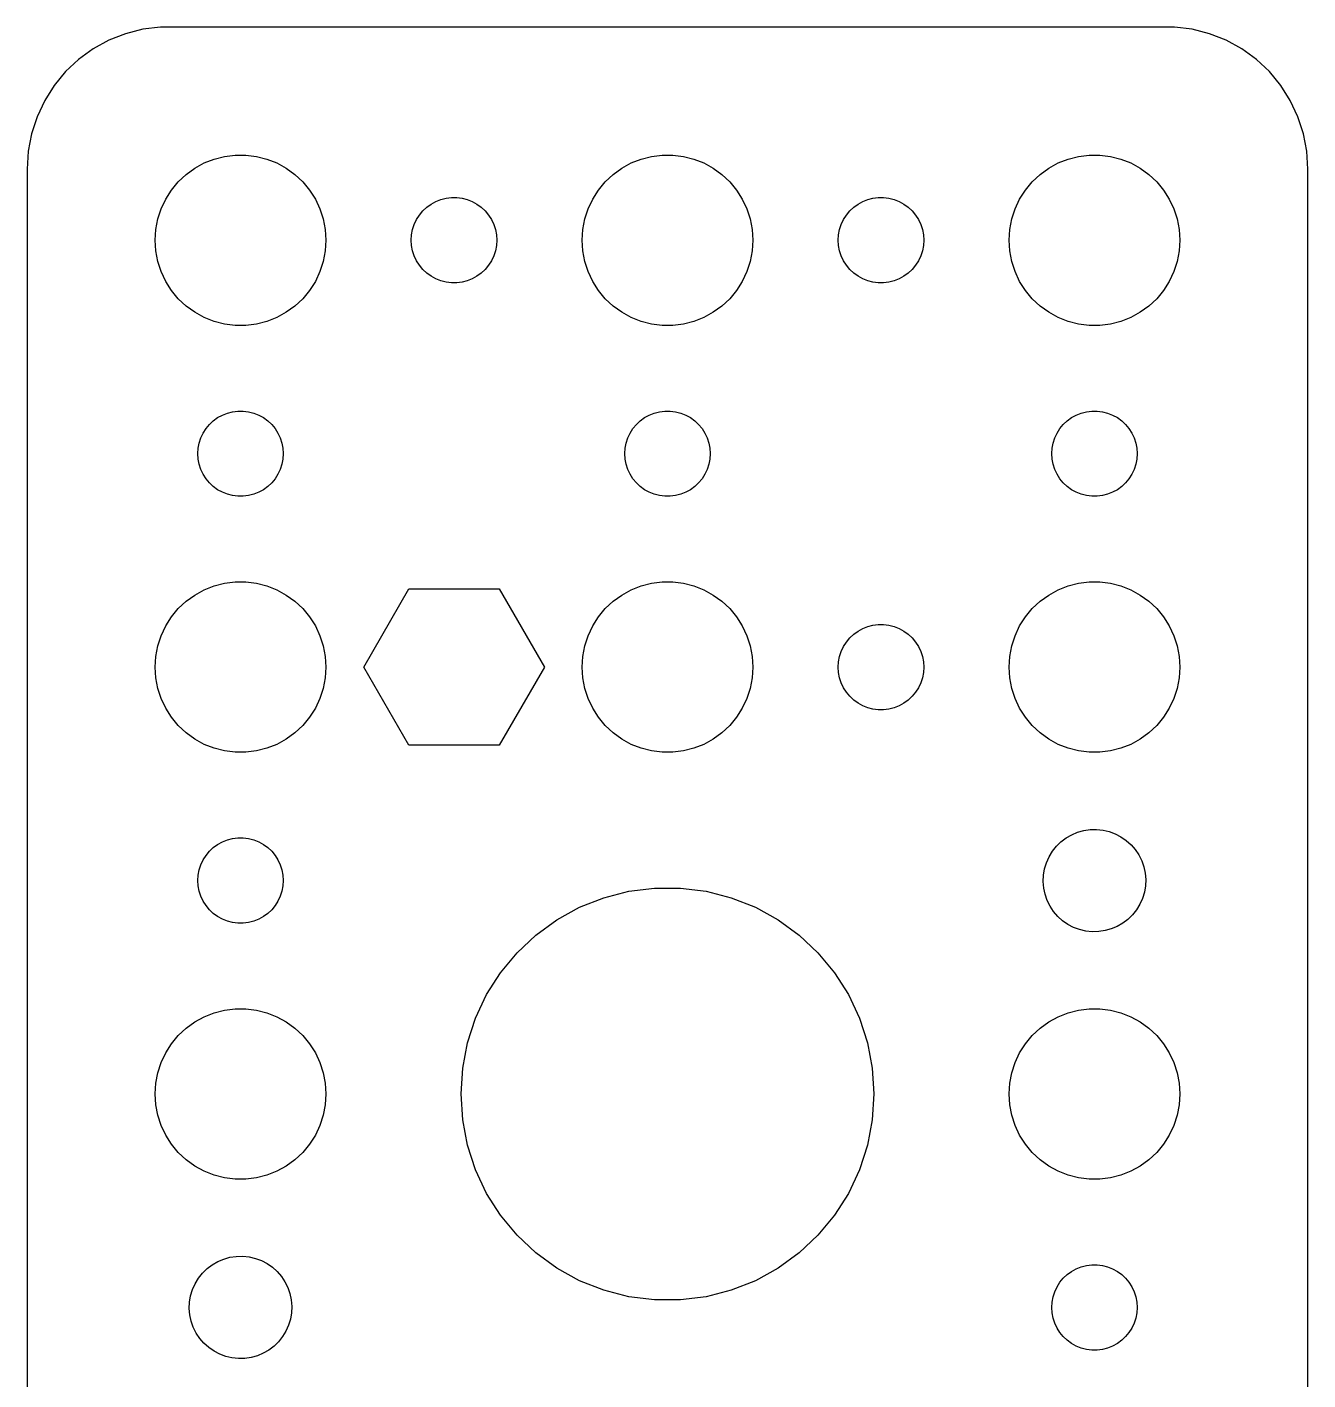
# Model space of a CAD drawing. Header units: metres. Extents: x -22 to 82, y 131 to 289.
# Drawn here: x -22.5 to 22.5, y 241.95 to 289.49 of the extents above; entities that cross this region are included whole.
import ezdxf

# ---------------------------------------------------------------- set-up
doc = ezdxf.new("R2010")
doc.units = ezdxf.units.M

msp = doc.modelspace()

# ---------------------------------------------------------------- linework, layer by layer
for p, q in [((-19.0451, 289.255), (-19.6289, 289.024)), ((-18.4369, 289.411), (-19.0451, 289.255)), ((-17.8139, 289.49), (-18.4369, 289.411)), ((17.8139, 289.49), (-17.8139, 289.49)), ((18.4369, 289.411), (17.8139, 289.49)), ((19.0451, 289.255), (18.4369, 289.411)), ((19.6289, 289.024), (19.0451, 289.255)), ((-20.1791, 288.722), (-20.6871, 288.353)), ((-19.6289, 289.024), (-20.1791, 288.722)), ((20.1791, 288.722), (19.6289, 289.024)), ((20.6871, 288.353), (20.1791, 288.722)), ((-20.6871, 288.353), (-21.1448, 287.923)), ((21.1448, 287.923), (20.6871, 288.353)), ((-21.1448, 287.923), (-21.5451, 287.439)), ((21.5451, 287.439), (21.1448, 287.923)), ((-21.5451, 287.439), (-21.8815, 286.909)), ((21.8815, 286.909), (21.5451, 287.439)), ((-21.8815, 286.909), (-22.1489, 286.341)), ((22.1489, 286.341), (21.8815, 286.909)), ((-22.1489, 286.341), (-22.3429, 285.743)), ((22.3429, 285.743), (22.1489, 286.341)), ((-22.3429, 285.743), (-22.4606, 285.127)), ((22.4606, 285.127), (22.3429, 285.743)), ((-22.4606, 285.127), (-22.5, 284.5)), ((-16.2773, 284.714), (-15.927, 284.853)), ((-15.927, 284.853), (-15.5621, 284.947)), ((-15.5621, 284.947), (-15.1884, 284.994)), ((-15.1884, 284.994), (-14.8116, 284.994)), ((-14.8116, 284.994), (-14.4379, 284.947)), ((-14.4379, 284.947), (-14.0729, 284.853)), ((-14.0729, 284.853), (-13.7227, 284.714)), ((-1.27733, 284.714), (-0.927048, 284.853)), ((-0.927048, 284.853), (-0.562134, 284.947)), ((-0.562134, 284.947), (-0.18837, 284.994)), ((-0.18837, 284.994), (0.18837, 284.994)), ((0.18837, 284.994), (0.562134, 284.947)), ((0.562134, 284.947), (0.927048, 284.853)), ((0.927048, 284.853), (1.27733, 284.714)), ((13.7227, 284.714), (14.0729, 284.853)), ((14.0729, 284.853), (14.4379, 284.947)), ((14.4379, 284.947), (14.8116, 284.994)), ((14.8116, 284.994), (15.1884, 284.994)), ((15.1884, 284.994), (15.5621, 284.947)), ((15.5621, 284.947), (15.927, 284.853)), ((15.927, 284.853), (16.2773, 284.714)), ((22.5, 284.5), (22.4606, 285.127)), ((-22.5, 284.5), (-22.5, 219.5)), ((-17.1869, 284.054), (-16.9123, 284.312)), ((-16.9123, 284.312), (-16.6075, 284.533)), ((-16.6075, 284.533), (-16.2773, 284.714)), ((-13.7227, 284.714), (-13.3925, 284.533)), ((-13.3925, 284.533), (-13.0877, 284.312)), ((-13.0877, 284.312), (-12.8131, 284.054)), ((-2.1869, 284.054), (-1.91226, 284.312)), ((-1.91226, 284.312), (-1.60747, 284.533)), ((-1.60747, 284.533), (-1.27733, 284.714)), ((1.27733, 284.714), (1.60747, 284.533)), ((1.60747, 284.533), (1.91226, 284.312)), ((1.91226, 284.312), (2.1869, 284.054)), ((12.8131, 284.054), (13.0877, 284.312)), ((13.0877, 284.312), (13.3925, 284.533)), ((13.3925, 284.533), (13.7227, 284.714)), ((16.2773, 284.714), (16.6075, 284.533)), ((16.6075, 284.533), (16.9123, 284.312)), ((16.9123, 284.312), (17.1869, 284.054)), ((22.5, 219.5), (22.5, 284.5)), ((-17.427, 283.763), (-17.1869, 284.054)), ((-12.8131, 284.054), (-12.5729, 283.763)), ((-2.42705, 283.763), (-2.1869, 284.054)), ((2.1869, 284.054), (2.42705, 283.763)), ((12.5729, 283.763), (12.8131, 284.054)), ((17.1869, 284.054), (17.427, 283.763)), ((-17.7893, 283.104), (-17.6289, 283.445)), ((-17.6289, 283.445), (-17.427, 283.763)), ((-12.5729, 283.763), (-12.3711, 283.445)), ((-12.3711, 283.445), (-12.2107, 283.104)), ((-8.30373, 283.266), (-8.13866, 283.357)), ((-8.13866, 283.357), (-7.96352, 283.427)), ((-7.96352, 283.427), (-7.78107, 283.473)), ((-7.78107, 283.473), (-7.59418, 283.497)), ((-7.59418, 283.497), (-7.40581, 283.497)), ((-7.40581, 283.497), (-7.21892, 283.473)), ((-7.21892, 283.473), (-7.03647, 283.427)), ((-7.03647, 283.427), (-6.86133, 283.357)), ((-6.86133, 283.357), (-6.69626, 283.266)), ((-2.78932, 283.104), (-2.62891, 283.445)), ((-2.62891, 283.445), (-2.42705, 283.763)), ((2.42705, 283.763), (2.62891, 283.445)), ((2.62891, 283.445), (2.78932, 283.104)), ((6.69626, 283.266), (6.86133, 283.357)), ((6.86133, 283.357), (7.03647, 283.427)), ((7.03647, 283.427), (7.21892, 283.473)), ((7.21892, 283.473), (7.40581, 283.497)), ((7.40581, 283.497), (7.59418, 283.497)), ((7.59418, 283.497), (7.78107, 283.473)), ((7.78107, 283.473), (7.96352, 283.427)), ((7.96352, 283.427), (8.13866, 283.357)), ((8.13866, 283.357), (8.30373, 283.266)), ((12.2107, 283.104), (12.3711, 283.445)), ((12.3711, 283.445), (12.5729, 283.763)), ((17.427, 283.763), (17.6289, 283.445)), ((17.6289, 283.445), (17.7893, 283.104)), ((-17.9057, 282.746), (-17.7893, 283.104)), ((-12.2107, 283.104), (-12.0942, 282.746)), ((-8.81445, 282.723), (-8.71352, 282.882)), ((-8.71352, 282.882), (-8.59344, 283.027)), ((-8.59344, 283.027), (-8.45613, 283.156)), ((-8.45613, 283.156), (-8.30373, 283.266)), ((-6.69626, 283.266), (-6.54385, 283.156)), ((-6.54385, 283.156), (-6.40654, 283.027)), ((-6.40654, 283.027), (-6.28647, 282.882)), ((-6.28647, 282.882), (-6.18553, 282.723)), ((-2.90575, 282.746), (-2.78932, 283.104)), ((2.78932, 283.104), (2.90575, 282.746)), ((6.18553, 282.723), (6.28647, 282.882)), ((6.28647, 282.882), (6.40654, 283.027)), ((6.40654, 283.027), (6.54385, 283.156)), ((6.54385, 283.156), (6.69626, 283.266)), ((8.30373, 283.266), (8.45613, 283.156)), ((8.45613, 283.156), (8.59344, 283.027)), ((8.59344, 283.027), (8.71352, 282.882)), ((8.71352, 282.882), (8.81445, 282.723)), ((12.0942, 282.746), (12.2107, 283.104)), ((17.7893, 283.104), (17.9057, 282.746)), ((-18, 282), (-17.9763, 282.376)), ((-17.9763, 282.376), (-17.9057, 282.746)), ((-12.0942, 282.746), (-12.0237, 282.376)), ((-12.0237, 282.376), (-12, 282)), ((-8.95287, 282.373), (-8.89465, 282.552)), ((-8.89465, 282.552), (-8.81445, 282.723)), ((-6.18553, 282.723), (-6.10533, 282.552)), ((-6.10533, 282.552), (-6.04712, 282.373)), ((-3, 282), (-2.97633, 282.376)), ((-2.97633, 282.376), (-2.90575, 282.746)), ((2.90575, 282.746), (2.97633, 282.376)), ((2.97633, 282.376), (3, 282)), ((6.04712, 282.373), (6.10533, 282.552)), ((6.10533, 282.552), (6.18553, 282.723)), ((8.81445, 282.723), (8.89465, 282.552)), ((8.89465, 282.552), (8.95287, 282.373)), ((12, 282), (12.0237, 282.376)), ((12.0237, 282.376), (12.0942, 282.746)), ((17.9057, 282.746), (17.9763, 282.376)), ((17.9763, 282.376), (18, 282)), ((-17.9763, 281.624), (-18, 282)), ((-12, 282), (-12.0237, 281.624)), ((-9, 282), (-8.98816, 282.188)), ((-8.98816, 281.812), (-9, 282)), ((-8.98816, 282.188), (-8.95287, 282.373)), ((-6.04712, 282.373), (-6.01183, 282.188)), ((-6.01183, 282.188), (-6, 282)), ((-6, 282), (-6.01183, 281.812)), ((-2.97633, 281.624), (-3, 282)), ((3, 282), (2.97633, 281.624)), ((6, 282), (6.01183, 282.188)), ((6.01183, 281.812), (6, 282)), ((6.01183, 282.188), (6.04712, 282.373)), ((8.95287, 282.373), (8.98816, 282.188)), ((8.98816, 282.188), (9, 282)), ((9, 282), (8.98816, 281.812)), ((12.0237, 281.624), (12, 282)), ((18, 282), (17.9763, 281.624)), ((-17.9057, 281.254), (-17.9763, 281.624)), ((-12.0237, 281.624), (-12.0942, 281.254)), ((-8.95287, 281.627), (-8.98816, 281.812)), ((-8.89465, 281.448), (-8.95287, 281.627)), ((-8.81445, 281.277), (-8.89465, 281.448)), ((-6.10533, 281.448), (-6.18553, 281.277)), ((-6.04712, 281.627), (-6.10533, 281.448)), ((-6.01183, 281.812), (-6.04712, 281.627)), ((-2.90575, 281.254), (-2.97633, 281.624)), ((2.97633, 281.624), (2.90575, 281.254)), ((6.04712, 281.627), (6.01183, 281.812)), ((6.10533, 281.448), (6.04712, 281.627)), ((6.18553, 281.277), (6.10533, 281.448)), ((8.89465, 281.448), (8.81445, 281.277)), ((8.95287, 281.627), (8.89465, 281.448)), ((8.98816, 281.812), (8.95287, 281.627)), ((12.0942, 281.254), (12.0237, 281.624)), ((17.9763, 281.624), (17.9057, 281.254)), ((-17.7893, 280.896), (-17.9057, 281.254)), ((-12.0942, 281.254), (-12.2107, 280.896)), ((-8.71352, 281.118), (-8.81445, 281.277)), ((-8.59344, 280.973), (-8.71352, 281.118)), ((-8.45613, 280.844), (-8.59344, 280.973)), ((-6.40654, 280.973), (-6.54385, 280.844)), ((-6.28647, 281.118), (-6.40654, 280.973)), ((-6.18553, 281.277), (-6.28647, 281.118)), ((-2.78932, 280.896), (-2.90575, 281.254)), ((2.90575, 281.254), (2.78932, 280.896)), ((6.28647, 281.118), (6.18553, 281.277)), ((6.40654, 280.973), (6.28647, 281.118)), ((6.54385, 280.844), (6.40654, 280.973)), ((8.59344, 280.973), (8.45613, 280.844)), ((8.71352, 281.118), (8.59344, 280.973)), ((8.81445, 281.277), (8.71352, 281.118)), ((12.2107, 280.896), (12.0942, 281.254)), ((17.9057, 281.254), (17.7893, 280.896)), ((-17.6289, 280.555), (-17.7893, 280.896)), ((-17.427, 280.237), (-17.6289, 280.555)), ((-12.3711, 280.555), (-12.5729, 280.237)), ((-12.2107, 280.896), (-12.3711, 280.555)), ((-8.30373, 280.734), (-8.45613, 280.844)), ((-8.13866, 280.643), (-8.30373, 280.734)), ((-7.96352, 280.573), (-8.13866, 280.643)), ((-7.78107, 280.527), (-7.96352, 280.573)), ((-7.59418, 280.503), (-7.78107, 280.527)), ((-7.40581, 280.503), (-7.59418, 280.503)), ((-7.21892, 280.527), (-7.40581, 280.503)), ((-7.03647, 280.573), (-7.21892, 280.527)), ((-6.86133, 280.643), (-7.03647, 280.573)), ((-6.69626, 280.734), (-6.86133, 280.643)), ((-6.54385, 280.844), (-6.69626, 280.734)), ((-2.62891, 280.555), (-2.78932, 280.896)), ((-2.42705, 280.237), (-2.62891, 280.555)), ((2.62891, 280.555), (2.42705, 280.237)), ((2.78932, 280.896), (2.62891, 280.555)), ((6.69626, 280.734), (6.54385, 280.844)), ((6.86133, 280.643), (6.69626, 280.734)), ((7.03647, 280.573), (6.86133, 280.643)), ((7.21892, 280.527), (7.03647, 280.573)), ((7.40581, 280.503), (7.21892, 280.527)), ((7.59418, 280.503), (7.40581, 280.503)), ((7.78107, 280.527), (7.59418, 280.503)), ((7.96352, 280.573), (7.78107, 280.527)), ((8.13866, 280.643), (7.96352, 280.573)), ((8.30373, 280.734), (8.13866, 280.643)), ((8.45613, 280.844), (8.30373, 280.734)), ((12.3711, 280.555), (12.2107, 280.896)), ((12.5729, 280.237), (12.3711, 280.555)), ((17.6289, 280.555), (17.427, 280.237)), ((17.7893, 280.896), (17.6289, 280.555)), ((-17.1869, 279.946), (-17.427, 280.237)), ((-12.5729, 280.237), (-12.8131, 279.946)), ((-2.1869, 279.946), (-2.42705, 280.237)), ((2.42705, 280.237), (2.1869, 279.946)), ((12.8131, 279.946), (12.5729, 280.237)), ((17.427, 280.237), (17.1869, 279.946)), ((-16.9123, 279.688), (-17.1869, 279.946)), ((-16.6075, 279.467), (-16.9123, 279.688)), ((-13.0877, 279.688), (-13.3925, 279.467)), ((-12.8131, 279.946), (-13.0877, 279.688)), ((-1.91226, 279.688), (-2.1869, 279.946)), ((-1.60747, 279.467), (-1.91226, 279.688)), ((1.91226, 279.688), (1.60747, 279.467)), ((2.1869, 279.946), (1.91226, 279.688)), ((13.0877, 279.688), (12.8131, 279.946)), ((13.3925, 279.467), (13.0877, 279.688)), ((16.9123, 279.688), (16.6075, 279.467)), ((17.1869, 279.946), (16.9123, 279.688)), ((-16.2773, 279.286), (-16.6075, 279.467)), ((-15.927, 279.147), (-16.2773, 279.286)), ((-15.5621, 279.053), (-15.927, 279.147)), ((-15.1884, 279.006), (-15.5621, 279.053)), ((-14.4379, 279.053), (-14.8116, 279.006)), ((-14.0729, 279.147), (-14.4379, 279.053)), ((-13.7227, 279.286), (-14.0729, 279.147)), ((-13.3925, 279.467), (-13.7227, 279.286)), ((-1.27733, 279.286), (-1.60747, 279.467)), ((-0.927048, 279.147), (-1.27733, 279.286)), ((-0.562134, 279.053), (-0.927048, 279.147)), ((-0.18837, 279.006), (-0.562134, 279.053)), ((0.562134, 279.053), (0.18837, 279.006)), ((0.927048, 279.147), (0.562134, 279.053)), ((1.27733, 279.286), (0.927048, 279.147)), ((1.60747, 279.467), (1.27733, 279.286)), ((13.7227, 279.286), (13.3925, 279.467)), ((14.0729, 279.147), (13.7227, 279.286)), ((14.4379, 279.053), (14.0729, 279.147)), ((14.8116, 279.006), (14.4379, 279.053)), ((15.5621, 279.053), (15.1884, 279.006)), ((15.927, 279.147), (15.5621, 279.053)), ((16.2773, 279.286), (15.927, 279.147)), ((16.6075, 279.467), (16.2773, 279.286)), ((-14.8116, 279.006), (-15.1884, 279.006)), ((0.18837, 279.006), (-0.18837, 279.006)), ((15.1884, 279.006), (14.8116, 279.006)), ((-15.9561, 275.656), (-15.8037, 275.766)), ((-15.8037, 275.766), (-15.6387, 275.857)), ((-15.6387, 275.857), (-15.4635, 275.927)), ((-15.4635, 275.927), (-15.2811, 275.973)), ((-15.2811, 275.973), (-15.0942, 275.997)), ((-15.0942, 275.997), (-14.9058, 275.997)), ((-14.9058, 275.997), (-14.7189, 275.973)), ((-14.7189, 275.973), (-14.5365, 275.927)), ((-14.5365, 275.927), (-14.3613, 275.857)), ((-14.3613, 275.857), (-14.1963, 275.766)), ((-14.1963, 275.766), (-14.0439, 275.656)), ((-0.956131, 275.656), (-0.803726, 275.766)), ((-0.803726, 275.766), (-0.638657, 275.857)), ((-0.638657, 275.857), (-0.463516, 275.927)), ((-0.463516, 275.927), (-0.281067, 275.973)), ((-0.281067, 275.973), (-0.094177, 275.997)), ((-0.094177, 275.997), (0.094177, 275.997)), ((0.094177, 275.997), (0.281067, 275.973)), ((0.281067, 275.973), (0.463516, 275.927)), ((0.463516, 275.927), (0.638657, 275.857)), ((0.638657, 275.857), (0.803726, 275.766)), ((0.803726, 275.766), (0.956131, 275.656)), ((14.0439, 275.656), (14.1963, 275.766)), ((14.1963, 275.766), (14.3613, 275.857)), ((14.3613, 275.857), (14.5365, 275.927)), ((14.5365, 275.927), (14.7189, 275.973)), ((14.7189, 275.973), (14.9058, 275.997)), ((14.9058, 275.997), (15.0942, 275.997)), ((15.0942, 275.997), (15.2811, 275.973)), ((15.2811, 275.973), (15.4635, 275.927)), ((15.4635, 275.927), (15.6387, 275.857)), ((15.6387, 275.857), (15.8037, 275.766)), ((15.8037, 275.766), (15.9561, 275.656)), ((-16.3145, 275.223), (-16.2135, 275.382)), ((-16.2135, 275.382), (-16.0934, 275.527)), ((-16.0934, 275.527), (-15.9561, 275.656)), ((-14.0439, 275.656), (-13.9065, 275.527)), ((-13.9065, 275.527), (-13.7865, 275.382)), ((-13.7865, 275.382), (-13.6855, 275.223)), ((-1.31445, 275.223), (-1.21352, 275.382)), ((-1.21352, 275.382), (-1.09344, 275.527)), ((-1.09344, 275.527), (-0.956131, 275.656)), ((0.956131, 275.656), (1.09344, 275.527)), ((1.09344, 275.527), (1.21352, 275.382)), ((1.21352, 275.382), (1.31445, 275.223)), ((13.6855, 275.223), (13.7865, 275.382)), ((13.7865, 275.382), (13.9065, 275.527)), ((13.9065, 275.527), (14.0439, 275.656)), ((15.9561, 275.656), (16.0934, 275.527)), ((16.0934, 275.527), (16.2135, 275.382)), ((16.2135, 275.382), (16.3145, 275.223)), ((-16.4882, 274.688), (-16.4529, 274.873)), ((-16.4529, 274.873), (-16.3947, 275.052)), ((-16.3947, 275.052), (-16.3145, 275.223)), ((-13.6855, 275.223), (-13.6053, 275.052)), ((-13.6053, 275.052), (-13.5471, 274.873)), ((-13.5471, 274.873), (-13.5118, 274.688)), ((-1.48816, 274.688), (-1.45287, 274.873)), ((-1.45287, 274.873), (-1.39465, 275.052)), ((-1.39465, 275.052), (-1.31445, 275.223)), ((1.31445, 275.223), (1.39465, 275.052)), ((1.39465, 275.052), (1.45287, 274.873)), ((1.45287, 274.873), (1.48816, 274.688)), ((13.5118, 274.688), (13.5471, 274.873)), ((13.5471, 274.873), (13.6053, 275.052)), ((13.6053, 275.052), (13.6855, 275.223)), ((16.3145, 275.223), (16.3947, 275.052)), ((16.3947, 275.052), (16.4529, 274.873)), ((16.4529, 274.873), (16.4882, 274.688)), ((-16.5, 274.5), (-16.4882, 274.688)), ((-16.4882, 274.312), (-16.5, 274.5)), ((-16.4529, 274.127), (-16.4882, 274.312)), ((-13.5118, 274.312), (-13.5471, 274.127)), ((-13.5118, 274.688), (-13.5, 274.5)), ((-13.5, 274.5), (-13.5118, 274.312)), ((-1.5, 274.5), (-1.48816, 274.688)), ((-1.48816, 274.312), (-1.5, 274.5)), ((-1.45287, 274.127), (-1.48816, 274.312)), ((1.48816, 274.312), (1.45287, 274.127)), ((1.48816, 274.688), (1.5, 274.5)), ((1.5, 274.5), (1.48816, 274.312)), ((13.5, 274.5), (13.5118, 274.688)), ((13.5118, 274.312), (13.5, 274.5)), ((13.5471, 274.127), (13.5118, 274.312)), ((16.4882, 274.312), (16.4529, 274.127)), ((16.4882, 274.688), (16.5, 274.5)), ((16.5, 274.5), (16.4882, 274.312)), ((-16.3947, 273.948), (-16.4529, 274.127)), ((-16.3145, 273.777), (-16.3947, 273.948)), ((-13.6053, 273.948), (-13.6855, 273.777)), ((-13.5471, 274.127), (-13.6053, 273.948)), ((-1.39465, 273.948), (-1.45287, 274.127)), ((-1.31445, 273.777), (-1.39465, 273.948)), ((1.39465, 273.948), (1.31445, 273.777)), ((1.45287, 274.127), (1.39465, 273.948)), ((13.6053, 273.948), (13.5471, 274.127)), ((13.6855, 273.777), (13.6053, 273.948)), ((16.3947, 273.948), (16.3145, 273.777)), ((16.4529, 274.127), (16.3947, 273.948)), ((-16.2135, 273.618), (-16.3145, 273.777)), ((-16.0934, 273.473), (-16.2135, 273.618)), ((-15.9561, 273.344), (-16.0934, 273.473)), ((-15.8037, 273.234), (-15.9561, 273.344)), ((-14.0439, 273.344), (-14.1963, 273.234)), ((-13.9065, 273.473), (-14.0439, 273.344)), ((-13.7865, 273.618), (-13.9065, 273.473)), ((-13.6855, 273.777), (-13.7865, 273.618)), ((-1.21352, 273.618), (-1.31445, 273.777)), ((-1.09344, 273.473), (-1.21352, 273.618)), ((-0.956131, 273.344), (-1.09344, 273.473)), ((-0.803726, 273.234), (-0.956131, 273.344)), ((0.956131, 273.344), (0.803726, 273.234)), ((1.09344, 273.473), (0.956131, 273.344)), ((1.21352, 273.618), (1.09344, 273.473)), ((1.31445, 273.777), (1.21352, 273.618)), ((13.7865, 273.618), (13.6855, 273.777)), ((13.9065, 273.473), (13.7865, 273.618)), ((14.0439, 273.344), (13.9065, 273.473)), ((14.1963, 273.234), (14.0439, 273.344)), ((15.9561, 273.344), (15.8037, 273.234)), ((16.0934, 273.473), (15.9561, 273.344)), ((16.2135, 273.618), (16.0934, 273.473)), ((16.3145, 273.777), (16.2135, 273.618)), ((-15.6387, 273.143), (-15.8037, 273.234)), ((-15.4635, 273.073), (-15.6387, 273.143)), ((-15.2811, 273.027), (-15.4635, 273.073)), ((-15.0942, 273.003), (-15.2811, 273.027)), ((-14.9058, 273.003), (-15.0942, 273.003)), ((-14.7189, 273.027), (-14.9058, 273.003)), ((-14.5365, 273.073), (-14.7189, 273.027)), ((-14.3613, 273.143), (-14.5365, 273.073)), ((-14.1963, 273.234), (-14.3613, 273.143)), ((-0.638657, 273.143), (-0.803726, 273.234)), ((-0.463516, 273.073), (-0.638657, 273.143)), ((-0.281067, 273.027), (-0.463516, 273.073)), ((-0.094177, 273.003), (-0.281067, 273.027)), ((0.094177, 273.003), (-0.094177, 273.003)), ((0.281067, 273.027), (0.094177, 273.003)), ((0.463516, 273.073), (0.281067, 273.027)), ((0.638657, 273.143), (0.463516, 273.073)), ((0.803726, 273.234), (0.638657, 273.143)), ((14.3613, 273.143), (14.1963, 273.234)), ((14.5365, 273.073), (14.3613, 273.143)), ((14.7189, 273.027), (14.5365, 273.073)), ((14.9058, 273.003), (14.7189, 273.027)), ((15.0942, 273.003), (14.9058, 273.003)), ((15.2811, 273.027), (15.0942, 273.003)), ((15.4635, 273.073), (15.2811, 273.027)), ((15.6387, 273.143), (15.4635, 273.073)), ((15.8037, 273.234), (15.6387, 273.143)), ((-16.6075, 269.533), (-16.2773, 269.714)), ((-16.2773, 269.714), (-15.927, 269.853)), ((-15.927, 269.853), (-15.5621, 269.947)), ((-15.5621, 269.947), (-15.1884, 269.994)), ((-15.1884, 269.994), (-14.8116, 269.994)), ((-14.8116, 269.994), (-14.4379, 269.947)), ((-14.4379, 269.947), (-14.0729, 269.853)), ((-14.0729, 269.853), (-13.7227, 269.714)), ((-13.7227, 269.714), (-13.3925, 269.533)), ((-10.6735, 267), (-9.08675, 269.748)), ((-9.08675, 269.748), (-5.91325, 269.748)), ((-5.91325, 269.748), (-4.32651, 267)), ((-1.60747, 269.533), (-1.27733, 269.714)), ((-1.27733, 269.714), (-0.927048, 269.853)), ((-0.927048, 269.853), (-0.562134, 269.947)), ((-0.562134, 269.947), (-0.18837, 269.994)), ((-0.18837, 269.994), (0.18837, 269.994)), ((0.18837, 269.994), (0.562134, 269.947)), ((0.562134, 269.947), (0.927048, 269.853)), ((0.927048, 269.853), (1.27733, 269.714)), ((1.27733, 269.714), (1.60747, 269.533)), ((13.3925, 269.533), (13.7227, 269.714)), ((13.7227, 269.714), (14.0729, 269.853)), ((14.0729, 269.853), (14.4379, 269.947)), ((14.4379, 269.947), (14.8116, 269.994)), ((14.8116, 269.994), (15.1884, 269.994)), ((15.1884, 269.994), (15.5621, 269.947)), ((15.5621, 269.947), (15.927, 269.853)), ((15.927, 269.853), (16.2773, 269.714)), ((16.2773, 269.714), (16.6075, 269.533)), ((-17.1869, 269.054), (-16.9123, 269.312)), ((-16.9123, 269.312), (-16.6075, 269.533)), ((-13.3925, 269.533), (-13.0877, 269.312)), ((-13.0877, 269.312), (-12.8131, 269.054)), ((-2.1869, 269.054), (-1.91226, 269.312)), ((-1.91226, 269.312), (-1.60747, 269.533)), ((1.60747, 269.533), (1.91226, 269.312)), ((1.91226, 269.312), (2.1869, 269.054)), ((12.8131, 269.054), (13.0877, 269.312)), ((13.0877, 269.312), (13.3925, 269.533)), ((16.6075, 269.533), (16.9123, 269.312)), ((16.9123, 269.312), (17.1869, 269.054)), ((-17.6289, 268.445), (-17.427, 268.763)), ((-17.427, 268.763), (-17.1869, 269.054)), ((-12.8131, 269.054), (-12.5729, 268.763)), ((-12.5729, 268.763), (-12.3711, 268.445)), ((-2.62891, 268.445), (-2.42705, 268.763)), ((-2.42705, 268.763), (-2.1869, 269.054)), ((2.1869, 269.054), (2.42705, 268.763)), ((2.42705, 268.763), (2.62891, 268.445)), ((12.3711, 268.445), (12.5729, 268.763)), ((12.5729, 268.763), (12.8131, 269.054)), ((17.1869, 269.054), (17.427, 268.763)), ((17.427, 268.763), (17.6289, 268.445)), ((-17.7893, 268.104), (-17.6289, 268.445)), ((-12.3711, 268.445), (-12.2107, 268.104)), ((-2.78932, 268.104), (-2.62891, 268.445)), ((2.62891, 268.445), (2.78932, 268.104)), ((6.40654, 268.027), (6.54385, 268.156)), ((6.54385, 268.156), (6.69626, 268.266)), ((6.69626, 268.266), (6.86133, 268.357)), ((6.86133, 268.357), (7.03647, 268.427)), ((7.03647, 268.427), (7.21892, 268.473)), ((7.21892, 268.473), (7.40581, 268.497)), ((7.40581, 268.497), (7.59418, 268.497)), ((7.59418, 268.497), (7.78107, 268.473)), ((7.78107, 268.473), (7.96352, 268.427)), ((7.96352, 268.427), (8.13866, 268.357)), ((8.13866, 268.357), (8.30373, 268.266)), ((8.30373, 268.266), (8.45613, 268.156)), ((8.45613, 268.156), (8.59344, 268.027)), ((12.2107, 268.104), (12.3711, 268.445)), ((17.6289, 268.445), (17.7893, 268.104)), ((-17.9763, 267.376), (-17.9057, 267.746)), ((-17.9057, 267.746), (-17.7893, 268.104)), ((-12.2107, 268.104), (-12.0942, 267.746)), ((-12.0942, 267.746), (-12.0237, 267.376)), ((-2.97633, 267.376), (-2.90575, 267.746)), ((-2.90575, 267.746), (-2.78932, 268.104)), ((2.78932, 268.104), (2.90575, 267.746)), ((2.90575, 267.746), (2.97633, 267.376)), ((6.10533, 267.552), (6.18553, 267.723)), ((6.18553, 267.723), (6.28647, 267.882)), ((6.28647, 267.882), (6.40654, 268.027)), ((8.59344, 268.027), (8.71352, 267.882)), ((8.71352, 267.882), (8.81445, 267.723)), ((8.81445, 267.723), (8.89465, 267.552)), ((12.0237, 267.376), (12.0942, 267.746)), ((12.0942, 267.746), (12.2107, 268.104)), ((17.7893, 268.104), (17.9057, 267.746)), ((17.9057, 267.746), (17.9763, 267.376)), ((-18, 267), (-17.9763, 267.376)), ((-12.0237, 267.376), (-12, 267)), ((-3, 267), (-2.97633, 267.376)), ((2.97633, 267.376), (3, 267)), ((6, 267), (6.01183, 267.188)), ((6.01183, 267.188), (6.04712, 267.373)), ((6.04712, 267.373), (6.10533, 267.552)), ((8.89465, 267.552), (8.95287, 267.373)), ((8.95287, 267.373), (8.98816, 267.188)), ((8.98816, 267.188), (9, 267)), ((12, 267), (12.0237, 267.376)), ((17.9763, 267.376), (18, 267)), ((-17.9763, 266.624), (-18, 267)), ((-12, 267), (-12.0237, 266.624)), ((-9.08675, 264.252), (-10.6735, 267)), ((-4.32651, 267), (-5.91325, 264.252)), ((-2.97633, 266.624), (-3, 267)), ((3, 267), (2.97633, 266.624)), ((6.01183, 266.812), (6, 267)), ((6.04712, 266.627), (6.01183, 266.812)), ((8.98816, 266.812), (8.95287, 266.627)), ((9, 267), (8.98816, 266.812)), ((12.0237, 266.624), (12, 267)), ((18, 267), (17.9763, 266.624)), ((-17.9057, 266.254), (-17.9763, 266.624)), ((-17.7893, 265.896), (-17.9057, 266.254)), ((-12.0942, 266.254), (-12.2107, 265.896)), ((-12.0237, 266.624), (-12.0942, 266.254)), ((-2.90575, 266.254), (-2.97633, 266.624)), ((-2.78932, 265.896), (-2.90575, 266.254)), ((2.90575, 266.254), (2.78932, 265.896)), ((2.97633, 266.624), (2.90575, 266.254)), ((6.10533, 266.448), (6.04712, 266.627)), ((6.18553, 266.277), (6.10533, 266.448)), ((6.28647, 266.118), (6.18553, 266.277)), ((8.81445, 266.277), (8.71352, 266.118)), ((8.89465, 266.448), (8.81445, 266.277)), ((8.95287, 266.627), (8.89465, 266.448)), ((12.0942, 266.254), (12.0237, 266.624)), ((12.2107, 265.896), (12.0942, 266.254)), ((17.9057, 266.254), (17.7893, 265.896)), ((17.9763, 266.624), (17.9057, 266.254)), ((-17.6289, 265.555), (-17.7893, 265.896)), ((-12.2107, 265.896), (-12.3711, 265.555)), ((-2.62891, 265.555), (-2.78932, 265.896)), ((2.78932, 265.896), (2.62891, 265.555)), ((6.40654, 265.973), (6.28647, 266.118)), ((6.54385, 265.844), (6.40654, 265.973)), ((6.69626, 265.734), (6.54385, 265.844)), ((8.45613, 265.844), (8.30373, 265.734)), ((8.59344, 265.973), (8.45613, 265.844)), ((8.71352, 266.118), (8.59344, 265.973)), ((12.3711, 265.555), (12.2107, 265.896)), ((17.7893, 265.896), (17.6289, 265.555)), ((-17.427, 265.237), (-17.6289, 265.555)), ((-12.3711, 265.555), (-12.5729, 265.237)), ((-2.42705, 265.237), (-2.62891, 265.555)), ((2.62891, 265.555), (2.42705, 265.237)), ((6.86133, 265.643), (6.69626, 265.734)), ((7.03647, 265.573), (6.86133, 265.643)), ((7.21892, 265.527), (7.03647, 265.573)), ((7.40581, 265.503), (7.21892, 265.527)), ((7.59418, 265.503), (7.40581, 265.503)), ((7.78107, 265.527), (7.59418, 265.503)), ((7.96352, 265.573), (7.78107, 265.527)), ((8.13866, 265.643), (7.96352, 265.573)), ((8.30373, 265.734), (8.13866, 265.643)), ((12.5729, 265.237), (12.3711, 265.555)), ((17.6289, 265.555), (17.427, 265.237)), ((-17.1869, 264.946), (-17.427, 265.237)), ((-16.9123, 264.688), (-17.1869, 264.946)), ((-12.8131, 264.946), (-13.0877, 264.688)), ((-12.5729, 265.237), (-12.8131, 264.946)), ((-2.1869, 264.946), (-2.42705, 265.237)), ((-1.91226, 264.688), (-2.1869, 264.946)), ((2.1869, 264.946), (1.91226, 264.688)), ((2.42705, 265.237), (2.1869, 264.946)), ((12.8131, 264.946), (12.5729, 265.237)), ((13.0877, 264.688), (12.8131, 264.946)), ((17.1869, 264.946), (16.9123, 264.688)), ((17.427, 265.237), (17.1869, 264.946)), ((-16.6075, 264.467), (-16.9123, 264.688)), ((-16.2773, 264.286), (-16.6075, 264.467)), ((-13.3925, 264.467), (-13.7227, 264.286)), ((-13.0877, 264.688), (-13.3925, 264.467)), ((-1.60747, 264.467), (-1.91226, 264.688)), ((-1.27733, 264.286), (-1.60747, 264.467)), ((1.60747, 264.467), (1.27733, 264.286)), ((1.91226, 264.688), (1.60747, 264.467)), ((13.3925, 264.467), (13.0877, 264.688)), ((13.7227, 264.286), (13.3925, 264.467)), ((16.6075, 264.467), (16.2773, 264.286)), ((16.9123, 264.688), (16.6075, 264.467)), ((-15.927, 264.147), (-16.2773, 264.286)), ((-15.5621, 264.053), (-15.927, 264.147)), ((-15.1884, 264.006), (-15.5621, 264.053)), ((-14.8116, 264.006), (-15.1884, 264.006)), ((-14.4379, 264.053), (-14.8116, 264.006)), ((-14.0729, 264.147), (-14.4379, 264.053)), ((-13.7227, 264.286), (-14.0729, 264.147)), ((-5.91325, 264.252), (-9.08675, 264.252)), ((-0.927048, 264.147), (-1.27733, 264.286)), ((-0.562134, 264.053), (-0.927048, 264.147)), ((-0.18837, 264.006), (-0.562134, 264.053)), ((0.18837, 264.006), (-0.18837, 264.006)), ((0.562134, 264.053), (0.18837, 264.006)), ((0.927048, 264.147), (0.562134, 264.053)), ((1.27733, 264.286), (0.927048, 264.147)), ((14.0729, 264.147), (13.7227, 264.286)), ((14.4379, 264.053), (14.0729, 264.147)), ((14.8116, 264.006), (14.4379, 264.053)), ((15.1884, 264.006), (14.8116, 264.006)), ((15.5621, 264.053), (15.1884, 264.006)), ((15.927, 264.147), (15.5621, 264.053)), ((16.2773, 264.286), (15.927, 264.147)), ((-15.2811, 260.973), (-15.0942, 260.997)), ((-15.0942, 260.997), (-14.9058, 260.997)), ((-14.9058, 260.997), (-14.7189, 260.973)), ((13.8238, 260.863), (14.0039, 260.999)), ((14.0039, 260.999), (14.1996, 261.112)), ((14.1996, 261.112), (14.408, 261.2)), ((14.408, 261.2), (14.6257, 261.261)), ((14.6257, 261.261), (14.8494, 261.294)), ((14.8494, 261.294), (15.0754, 261.298)), ((15.0754, 261.298), (15.3002, 261.275)), ((15.3002, 261.275), (15.5202, 261.223)), ((15.5202, 261.223), (15.7321, 261.144)), ((15.7321, 261.144), (15.9324, 261.04)), ((15.9324, 261.04), (16.1181, 260.911)), ((-16.2135, 260.382), (-16.0934, 260.527)), ((-16.0934, 260.527), (-15.9561, 260.656)), ((-15.9561, 260.656), (-15.8037, 260.766)), ((-15.8037, 260.766), (-15.6387, 260.857)), ((-15.6387, 260.857), (-15.4635, 260.927)), ((-15.4635, 260.927), (-15.2811, 260.973)), ((-14.7189, 260.973), (-14.5365, 260.927)), ((-14.5365, 260.927), (-14.3613, 260.857)), ((-14.3613, 260.857), (-14.1963, 260.766)), ((-14.1963, 260.766), (-14.0439, 260.656)), ((-14.0439, 260.656), (-13.9065, 260.527)), ((-13.9065, 260.527), (-13.7865, 260.382)), ((13.4048, 260.334), (13.5219, 260.527)), ((13.5219, 260.527), (13.6623, 260.704)), ((13.6623, 260.704), (13.8238, 260.863)), ((16.1181, 260.911), (16.286, 260.759)), ((16.286, 260.759), (16.4337, 260.588)), ((16.4337, 260.588), (16.5588, 260.4)), ((-16.4529, 259.873), (-16.3947, 260.052)), ((-16.3947, 260.052), (-16.3145, 260.223)), ((-16.3145, 260.223), (-16.2135, 260.382)), ((-13.7865, 260.382), (-13.6855, 260.223)), ((-13.6855, 260.223), (-13.6053, 260.052)), ((-13.6053, 260.052), (-13.5471, 259.873)), ((13.2476, 259.911), (13.3129, 260.127)), ((13.3129, 260.127), (13.4048, 260.334)), ((16.5588, 260.4), (16.6593, 260.198)), ((16.6593, 260.198), (16.7337, 259.984)), ((-16.5, 259.5), (-16.4882, 259.688)), ((-16.4882, 259.688), (-16.4529, 259.873)), ((-13.5471, 259.873), (-13.5118, 259.688)), ((-13.5118, 259.688), (-13.5, 259.5)), ((13.2004, 259.462), (13.2099, 259.688)), ((13.2099, 259.688), (13.2476, 259.911)), ((16.7337, 259.984), (16.7807, 259.763)), ((16.7807, 259.763), (16.7996, 259.538)), ((-16.4882, 259.312), (-16.5, 259.5)), ((-16.4529, 259.127), (-16.4882, 259.312)), ((-16.3947, 258.948), (-16.4529, 259.127)), ((-13.5471, 259.127), (-13.6053, 258.948)), ((-13.5118, 259.312), (-13.5471, 259.127)), ((-13.5, 259.5), (-13.5118, 259.312)), ((-2.24037, 258.895), (-1.35851, 259.122)), ((-1.35851, 259.122), (-0.455231, 259.236)), ((-0.455231, 259.236), (0.455231, 259.236)), ((0.455231, 259.236), (1.35851, 259.122)), ((1.35851, 259.122), (2.24037, 258.895)), ((13.2193, 259.237), (13.2004, 259.462)), ((13.2663, 259.016), (13.2193, 259.237)), ((16.7524, 259.089), (16.6871, 258.873)), ((16.7901, 259.312), (16.7524, 259.089)), ((16.7996, 259.538), (16.7901, 259.312)), ((-16.3145, 258.777), (-16.3947, 258.948)), ((-16.2135, 258.618), (-16.3145, 258.777)), ((-16.0934, 258.473), (-16.2135, 258.618)), ((-13.7865, 258.618), (-13.9065, 258.473)), ((-13.6855, 258.777), (-13.7865, 258.618)), ((-13.6053, 258.948), (-13.6855, 258.777)), ((-3.0869, 258.56), (-2.24037, 258.895)), ((2.24037, 258.895), (3.0869, 258.56)), ((13.3406, 258.802), (13.2663, 259.016)), ((13.4411, 258.6), (13.3406, 258.802)), ((16.5952, 258.666), (16.4781, 258.473)), ((16.6871, 258.873), (16.5952, 258.666)), ((-15.9561, 258.344), (-16.0934, 258.473)), ((-15.8037, 258.234), (-15.9561, 258.344)), ((-15.6387, 258.143), (-15.8037, 258.234)), ((-15.4635, 258.073), (-15.6387, 258.143)), ((-14.3613, 258.143), (-14.5365, 258.073)), ((-14.1963, 258.234), (-14.3613, 258.143)), ((-14.0439, 258.344), (-14.1963, 258.234)), ((-13.9065, 258.473), (-14.0439, 258.344)), ((-3.88474, 258.121), (-3.0869, 258.56)), ((3.0869, 258.56), (3.88474, 258.121)), ((13.5662, 258.412), (13.4411, 258.6)), ((13.7139, 258.241), (13.5662, 258.412)), ((13.8819, 258.089), (13.7139, 258.241)), ((16.1761, 258.137), (15.9961, 258.001)), ((16.3376, 258.296), (16.1761, 258.137)), ((16.4781, 258.473), (16.3376, 258.296)), ((-15.2811, 258.027), (-15.4635, 258.073)), ((-15.0942, 258.003), (-15.2811, 258.027)), ((-14.9058, 258.003), (-15.0942, 258.003)), ((-14.7189, 258.027), (-14.9058, 258.003)), ((-14.5365, 258.073), (-14.7189, 258.027)), ((-4.62132, 257.586), (-3.88474, 258.121)), ((3.88474, 258.121), (4.62132, 257.586)), ((14.0676, 257.96), (13.8819, 258.089)), ((14.2679, 257.856), (14.0676, 257.96)), ((14.4797, 257.777), (14.2679, 257.856)), ((14.6998, 257.725), (14.4797, 257.777)), ((14.9246, 257.702), (14.6998, 257.725)), ((15.1506, 257.706), (14.9246, 257.702)), ((15.3742, 257.739), (15.1506, 257.706)), ((15.5919, 257.8), (15.3742, 257.739)), ((15.8003, 257.888), (15.5919, 257.8)), ((15.9961, 258.001), (15.8003, 257.888)), ((-5.28502, 256.963), (-4.62132, 257.586)), ((4.62132, 257.586), (5.28502, 256.963)), ((-5.86537, 256.261), (-5.28502, 256.963)), ((5.28502, 256.963), (5.86537, 256.261)), ((-6.35321, 255.493), (-5.86537, 256.261)), ((5.86537, 256.261), (6.35321, 255.493)), ((-6.74088, 254.669), (-6.35321, 255.493)), ((6.35321, 255.493), (6.74088, 254.669)), ((-16.2773, 254.714), (-15.927, 254.853)), ((-15.927, 254.853), (-15.5621, 254.947)), ((-15.5621, 254.947), (-15.1884, 254.994)), ((-15.1884, 254.994), (-14.8116, 254.994)), ((-14.8116, 254.994), (-14.4379, 254.947)), ((-14.4379, 254.947), (-14.0729, 254.853)), ((-14.0729, 254.853), (-13.7227, 254.714)), ((13.7227, 254.714), (14.0729, 254.853)), ((14.0729, 254.853), (14.4379, 254.947)), ((14.4379, 254.947), (14.8116, 254.994)), ((14.8116, 254.994), (15.1884, 254.994)), ((15.1884, 254.994), (15.5621, 254.947)), ((15.5621, 254.947), (15.927, 254.853)), ((15.927, 254.853), (16.2773, 254.714)), ((-16.9123, 254.312), (-16.6075, 254.533)), ((-16.6075, 254.533), (-16.2773, 254.714)), ((-13.7227, 254.714), (-13.3925, 254.533)), ((-13.3925, 254.533), (-13.0877, 254.312)), ((-7.02222, 253.803), (-6.74088, 254.669)), ((6.74088, 254.669), (7.02222, 253.803)), ((13.0877, 254.312), (13.3925, 254.533)), ((13.3925, 254.533), (13.7227, 254.714)), ((16.2773, 254.714), (16.6075, 254.533)), ((16.6075, 254.533), (16.9123, 254.312)), ((-17.427, 253.763), (-17.1869, 254.054)), ((-17.1869, 254.054), (-16.9123, 254.312)), ((-13.0877, 254.312), (-12.8131, 254.054)), ((-12.8131, 254.054), (-12.5729, 253.763)), ((12.5729, 253.763), (12.8131, 254.054)), ((12.8131, 254.054), (13.0877, 254.312)), ((16.9123, 254.312), (17.1869, 254.054)), ((17.1869, 254.054), (17.427, 253.763)), ((-17.7893, 253.104), (-17.6289, 253.445)), ((-17.6289, 253.445), (-17.427, 253.763)), ((-12.5729, 253.763), (-12.3711, 253.445)), ((-12.3711, 253.445), (-12.2107, 253.104)), ((-7.19283, 252.909), (-7.02222, 253.803)), ((7.02222, 253.803), (7.19283, 252.909)), ((12.2107, 253.104), (12.3711, 253.445)), ((12.3711, 253.445), (12.5729, 253.763)), ((17.427, 253.763), (17.6289, 253.445)), ((17.6289, 253.445), (17.7893, 253.104)), ((-17.9057, 252.746), (-17.7893, 253.104)), ((-12.2107, 253.104), (-12.0942, 252.746)), ((-7.25, 252), (-7.19283, 252.909)), ((7.19283, 252.909), (7.25, 252)), ((12.0942, 252.746), (12.2107, 253.104)), ((17.7893, 253.104), (17.9057, 252.746)), ((-17.9763, 252.376), (-17.9057, 252.746)), ((-12.0942, 252.746), (-12.0237, 252.376)), ((12.0237, 252.376), (12.0942, 252.746)), ((17.9057, 252.746), (17.9763, 252.376)), ((-18, 252), (-17.9763, 252.376)), ((-17.9763, 251.624), (-18, 252)), ((-12.0237, 252.376), (-12, 252)), ((-12, 252), (-12.0237, 251.624)), ((-7.19283, 251.091), (-7.25, 252)), ((7.25, 252), (7.19283, 251.091)), ((12, 252), (12.0237, 252.376)), ((12.0237, 251.624), (12, 252)), ((17.9763, 252.376), (18, 252)), ((18, 252), (17.9763, 251.624)), ((-17.9057, 251.254), (-17.9763, 251.624)), ((-12.0237, 251.624), (-12.0942, 251.254)), ((12.0942, 251.254), (12.0237, 251.624)), ((17.9763, 251.624), (17.9057, 251.254)), ((-17.7893, 250.896), (-17.9057, 251.254)), ((-12.0942, 251.254), (-12.2107, 250.896)), ((-7.02222, 250.197), (-7.19283, 251.091)), ((7.19283, 251.091), (7.02222, 250.197)), ((12.2107, 250.896), (12.0942, 251.254)), ((17.9057, 251.254), (17.7893, 250.896)), ((-17.6289, 250.555), (-17.7893, 250.896)), ((-17.427, 250.237), (-17.6289, 250.555)), ((-12.3711, 250.555), (-12.5729, 250.237)), ((-12.2107, 250.896), (-12.3711, 250.555)), ((12.3711, 250.555), (12.2107, 250.896)), ((12.5729, 250.237), (12.3711, 250.555)), ((17.6289, 250.555), (17.427, 250.237)), ((17.7893, 250.896), (17.6289, 250.555)), ((-17.1869, 249.946), (-17.427, 250.237)), ((-12.5729, 250.237), (-12.8131, 249.946)), ((-6.74088, 249.331), (-7.02222, 250.197)), ((7.02222, 250.197), (6.74088, 249.331)), ((12.8131, 249.946), (12.5729, 250.237)), ((17.427, 250.237), (17.1869, 249.946)), ((-16.9123, 249.688), (-17.1869, 249.946)), ((-16.6075, 249.467), (-16.9123, 249.688)), ((-13.0877, 249.688), (-13.3925, 249.467)), ((-12.8131, 249.946), (-13.0877, 249.688)), ((13.0877, 249.688), (12.8131, 249.946)), ((13.3925, 249.467), (13.0877, 249.688)), ((16.9123, 249.688), (16.6075, 249.467)), ((17.1869, 249.946), (16.9123, 249.688)), ((-16.2773, 249.286), (-16.6075, 249.467)), ((-15.927, 249.147), (-16.2773, 249.286)), ((-15.5621, 249.053), (-15.927, 249.147)), ((-14.0729, 249.147), (-14.4379, 249.053)), ((-13.7227, 249.286), (-14.0729, 249.147)), ((-13.3925, 249.467), (-13.7227, 249.286)), ((-6.35321, 248.507), (-6.74088, 249.331)), ((6.74088, 249.331), (6.35321, 248.507)), ((13.7227, 249.286), (13.3925, 249.467)), ((14.0729, 249.147), (13.7227, 249.286)), ((14.4379, 249.053), (14.0729, 249.147)), ((15.927, 249.147), (15.5621, 249.053)), ((16.2773, 249.286), (15.927, 249.147)), ((16.6075, 249.467), (16.2773, 249.286)), ((-15.1884, 249.006), (-15.5621, 249.053)), ((-14.8116, 249.006), (-15.1884, 249.006)), ((-14.4379, 249.053), (-14.8116, 249.006)), ((14.8116, 249.006), (14.4379, 249.053)), ((15.1884, 249.006), (14.8116, 249.006)), ((15.5621, 249.053), (15.1884, 249.006)), ((-5.86537, 247.739), (-6.35321, 248.507)), ((6.35321, 248.507), (5.86537, 247.739)), ((-5.28502, 247.037), (-5.86537, 247.739)), ((5.86537, 247.739), (5.28502, 247.037)), ((-4.62132, 246.414), (-5.28502, 247.037)), ((5.28502, 247.037), (4.62132, 246.414)), ((-15.5919, 246.2), (-15.3742, 246.261)), ((-15.3742, 246.261), (-15.1506, 246.294)), ((-15.1506, 246.294), (-14.9246, 246.298)), ((-14.9246, 246.298), (-14.6998, 246.275)), ((-14.6998, 246.275), (-14.4797, 246.223)), ((-3.88474, 245.879), (-4.62132, 246.414)), ((4.62132, 246.414), (3.88474, 245.879)), ((-16.3376, 245.704), (-16.1761, 245.863)), ((-16.1761, 245.863), (-15.9961, 245.999)), ((-15.9961, 245.999), (-15.8003, 246.112)), ((-15.8003, 246.112), (-15.5919, 246.2)), ((-14.4797, 246.223), (-14.2679, 246.144)), ((-14.2679, 246.144), (-14.0676, 246.04)), ((-14.0676, 246.04), (-13.8819, 245.911)), ((-13.8819, 245.911), (-13.7139, 245.759)), ((-3.0869, 245.44), (-3.88474, 245.879)), ((3.88474, 245.879), (3.0869, 245.44)), ((14.1963, 245.766), (14.3613, 245.857)), ((14.3613, 245.857), (14.5365, 245.927)), ((14.5365, 245.927), (14.7189, 245.973)), ((14.7189, 245.973), (14.9058, 245.997)), ((14.9058, 245.997), (15.0942, 245.997)), ((15.0942, 245.997), (15.2811, 245.973)), ((15.2811, 245.973), (15.4635, 245.927)), ((15.4635, 245.927), (15.6387, 245.857)), ((15.6387, 245.857), (15.8037, 245.766)), ((-16.6871, 245.127), (-16.5952, 245.334)), ((-16.5952, 245.334), (-16.4781, 245.527)), ((-16.4781, 245.527), (-16.3376, 245.704)), ((-13.7139, 245.759), (-13.5662, 245.588)), ((-13.5662, 245.588), (-13.4411, 245.4)), ((-13.4411, 245.4), (-13.3406, 245.198)), ((-2.24037, 245.105), (-3.0869, 245.44)), ((3.0869, 245.44), (2.24037, 245.105)), ((13.6855, 245.223), (13.7865, 245.382)), ((13.7865, 245.382), (13.9065, 245.527)), ((13.9065, 245.527), (14.0439, 245.656)), ((14.0439, 245.656), (14.1963, 245.766)), ((15.8037, 245.766), (15.9561, 245.656)), ((15.9561, 245.656), (16.0934, 245.527)), ((16.0934, 245.527), (16.2135, 245.382)), ((16.2135, 245.382), (16.3145, 245.223)), ((-16.7901, 244.688), (-16.7524, 244.911)), ((-16.7524, 244.911), (-16.6871, 245.127)), ((-13.3406, 245.198), (-13.2663, 244.984)), ((-13.2663, 244.984), (-13.2193, 244.763)), ((-1.35851, 244.878), (-2.24037, 245.105)), ((-0.455231, 244.764), (-1.35851, 244.878)), ((1.35851, 244.878), (0.455231, 244.764)), ((2.24037, 245.105), (1.35851, 244.878)), ((13.5118, 244.688), (13.5471, 244.873)), ((13.5471, 244.873), (13.6053, 245.052)), ((13.6053, 245.052), (13.6855, 245.223)), ((16.3145, 245.223), (16.3947, 245.052)), ((16.3947, 245.052), (16.4529, 244.873)), ((16.4529, 244.873), (16.4882, 244.688)), ((-16.7996, 244.462), (-16.7901, 244.688)), ((-16.7807, 244.237), (-16.7996, 244.462)), ((-13.2193, 244.763), (-13.2004, 244.538)), ((-13.2004, 244.538), (-13.2099, 244.312)), ((0.455231, 244.764), (-0.455231, 244.764)), ((13.5, 244.5), (13.5118, 244.688)), ((13.5118, 244.312), (13.5, 244.5)), ((16.4882, 244.688), (16.5, 244.5)), ((16.5, 244.5), (16.4882, 244.312)), ((-16.7337, 244.016), (-16.7807, 244.237)), ((-16.6593, 243.802), (-16.7337, 244.016)), ((-13.3129, 243.873), (-13.4048, 243.666)), ((-13.2476, 244.089), (-13.3129, 243.873)), ((-13.2099, 244.312), (-13.2476, 244.089)), ((13.5471, 244.127), (13.5118, 244.312)), ((13.6053, 243.948), (13.5471, 244.127)), ((13.6855, 243.777), (13.6053, 243.948)), ((16.3947, 243.948), (16.3145, 243.777)), ((16.4529, 244.127), (16.3947, 243.948)), ((16.4882, 244.312), (16.4529, 244.127)), ((-16.5588, 243.6), (-16.6593, 243.802)), ((-16.4337, 243.412), (-16.5588, 243.6)), ((-16.286, 243.241), (-16.4337, 243.412)), ((-13.5219, 243.473), (-13.6623, 243.296)), ((-13.4048, 243.666), (-13.5219, 243.473)), ((13.7865, 243.618), (13.6855, 243.777)), ((13.9065, 243.473), (13.7865, 243.618)), ((14.0439, 243.344), (13.9065, 243.473)), ((16.0934, 243.473), (15.9561, 243.344)), ((16.2135, 243.618), (16.0934, 243.473)), ((16.3145, 243.777), (16.2135, 243.618)), ((-16.1181, 243.089), (-16.286, 243.241)), ((-15.9324, 242.96), (-16.1181, 243.089)), ((-15.7321, 242.856), (-15.9324, 242.96)), ((-14.0039, 243.001), (-14.1996, 242.888)), ((-13.8238, 243.137), (-14.0039, 243.001)), ((-13.6623, 243.296), (-13.8238, 243.137)), ((14.1963, 243.234), (14.0439, 243.344)), ((14.3613, 243.143), (14.1963, 243.234)), ((14.5365, 243.073), (14.3613, 243.143)), ((14.7189, 243.027), (14.5365, 243.073)), ((14.9058, 243.003), (14.7189, 243.027)), ((15.0942, 243.003), (14.9058, 243.003)), ((15.2811, 243.027), (15.0942, 243.003)), ((15.4635, 243.073), (15.2811, 243.027)), ((15.6387, 243.143), (15.4635, 243.073)), ((15.8037, 243.234), (15.6387, 243.143)), ((15.9561, 243.344), (15.8037, 243.234)), ((-15.5202, 242.777), (-15.7321, 242.856)), ((-15.3002, 242.725), (-15.5202, 242.777)), ((-15.0754, 242.702), (-15.3002, 242.725)), ((-14.8494, 242.706), (-15.0754, 242.702)), ((-14.6257, 242.739), (-14.8494, 242.706)), ((-14.408, 242.8), (-14.6257, 242.739)), ((-14.1996, 242.888), (-14.408, 242.8))]:
    msp.add_line(p, q)

doc.saveas('drawing.dxf')
